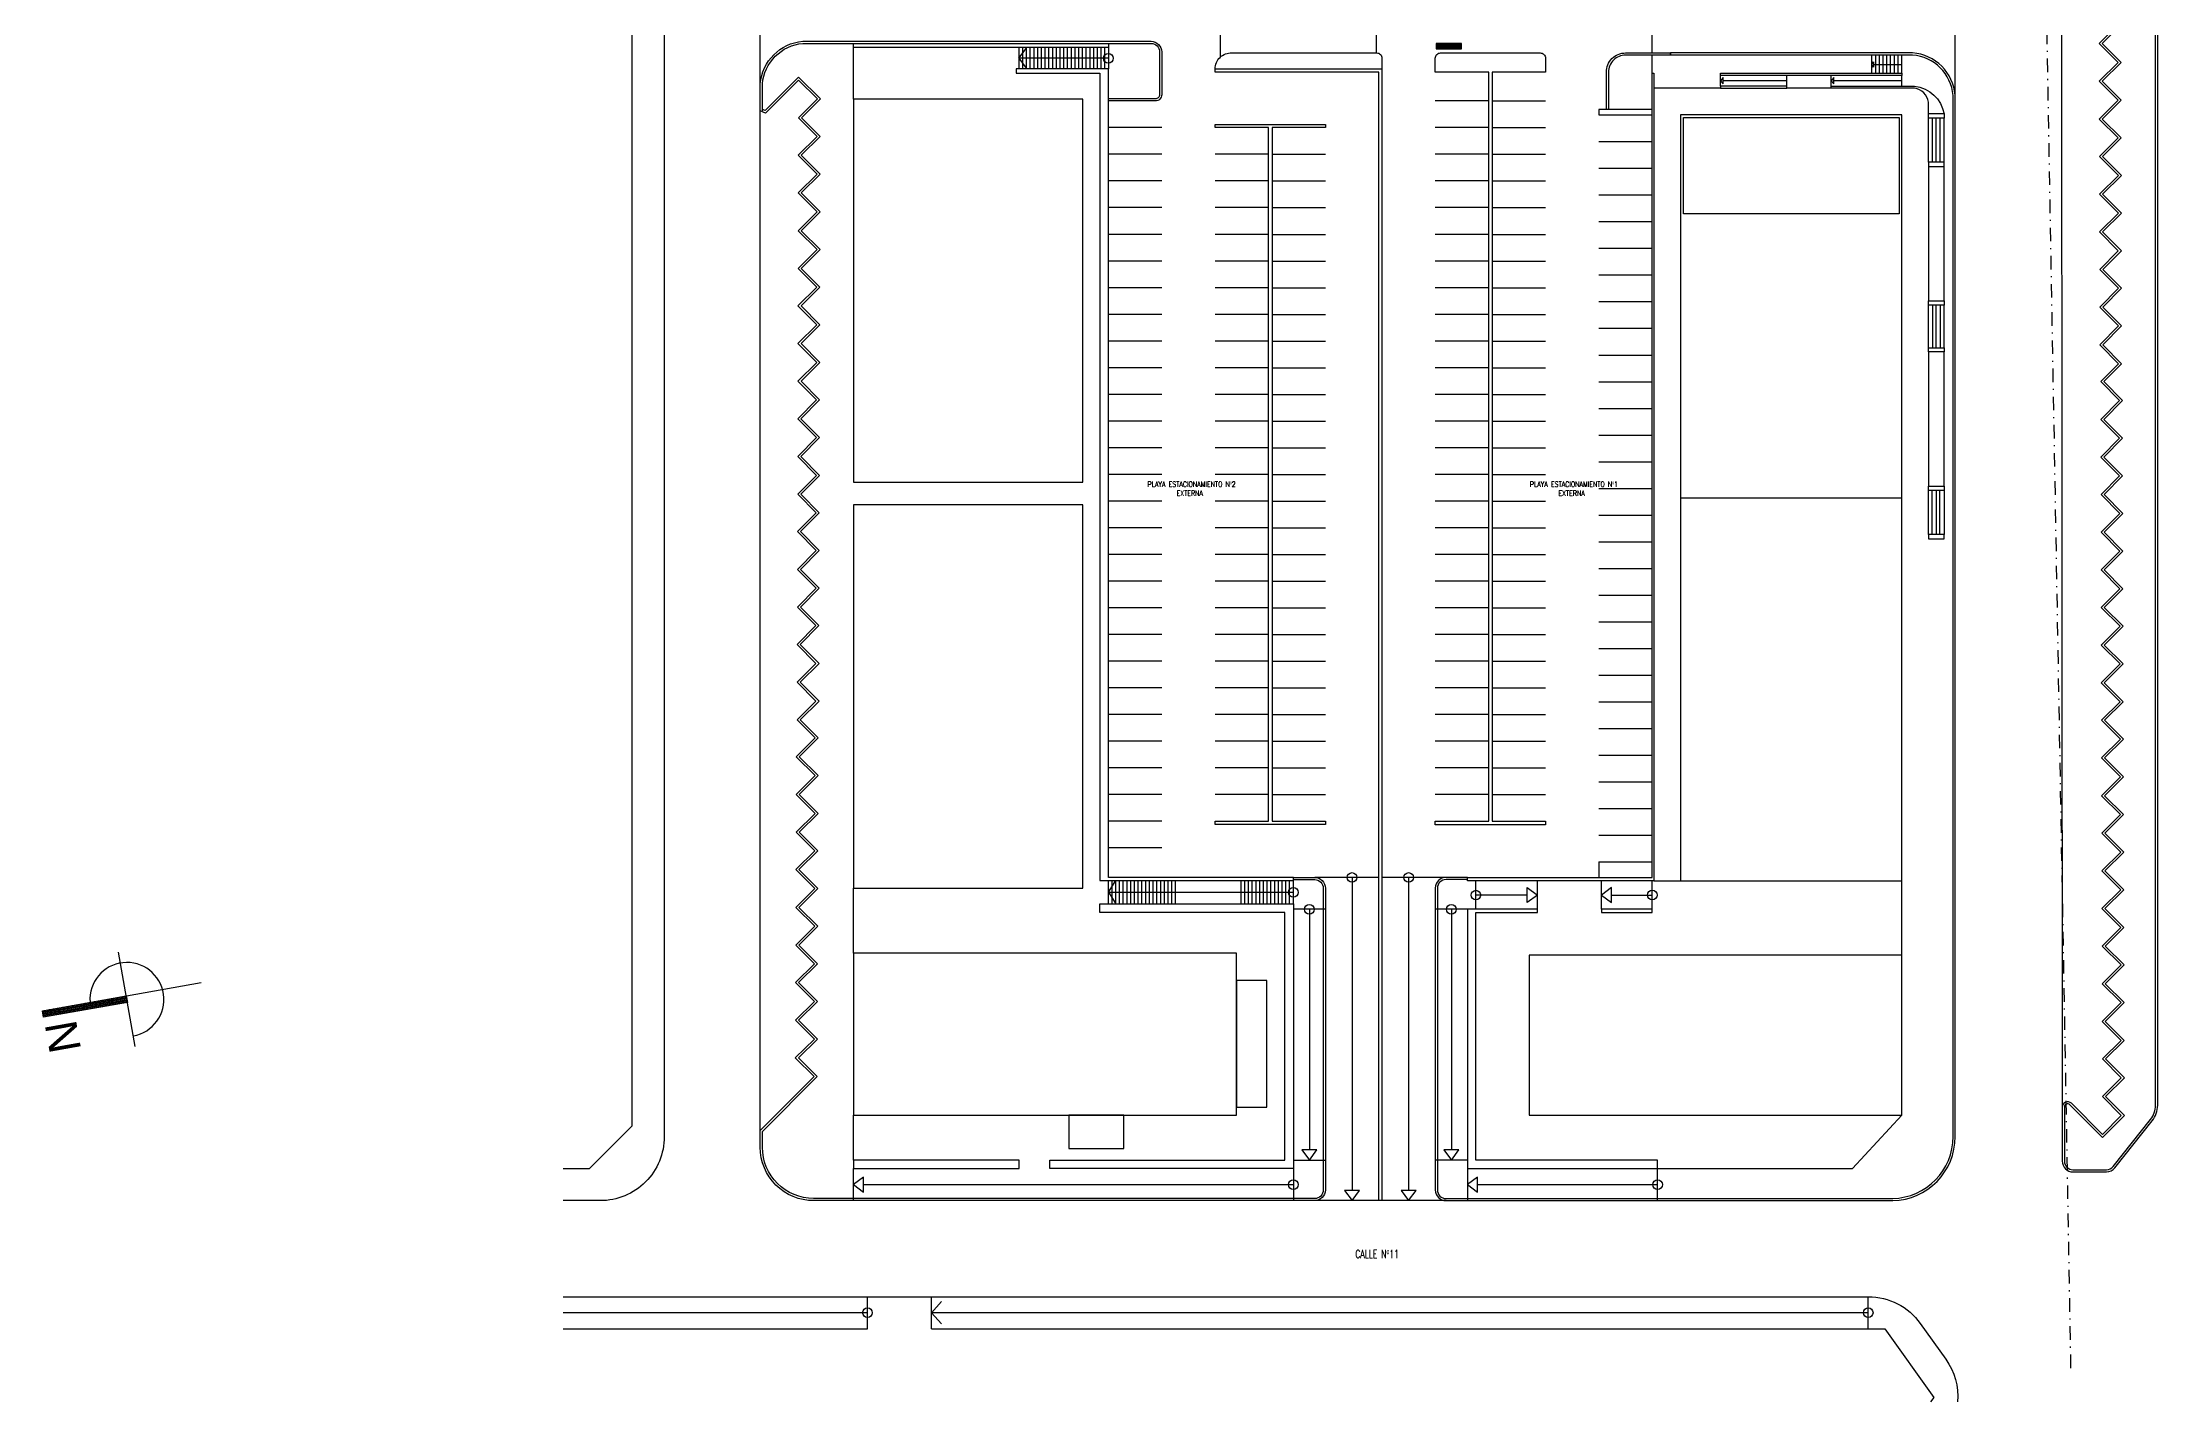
# Model space of a CAD drawing. Header units: millimetres. Extents: x -129 to 3172, y -143 to 919.
# Drawn here: x -128.9 to 69.4, y -142.9 to -15.5 of the extents above; entities that cross this region are included whole.
import ezdxf

# ---------------------------------------------------------------- set-up
doc = ezdxf.new("R2010")
doc.units = ezdxf.units.MM
doc.header["$LTSCALE"] = 0.1
doc.linetypes.add('DASHDOT', pattern=[25.4, 12.7, -6.35, 0, -6.35])
for name, color, linetype in [('A-ROTULO', 251, 'Continuous'), ('A-TXT', 1, 'Continuous'), ('E-TXT CALLES', 7, 'Continuous'), ('P-PINT VIAL BLANCA', 9, 'Continuous'), ('RLV-AUXILIARES', 252, 'Continuous'), ('RLV-CORDONES', 2, 'Continuous'), ('RLV-ESTACIONAMIENTOS', 8, 'Continuous'), ('RLV-LINEA MT', 252, 'DASHDOT'), ('RLV-MUROS DE CONTENCION', 3, 'Continuous'), ('RLV-PARCELAS', 8, 'Continuous'), ('RLV-VEREDAS', 1, 'Continuous')]:
    doc.layers.add(name, color=color, linetype=linetype)
doc.styles.add('ROMAND', font='romand.shx', dxfattribs={"width": 0.8})
doc.styles.get("Standard").update_dxf_attribs({"font": 'arial.ttf'})

# ---------------------------------------------------------------- blocks, each defined once
blk = doc.blocks.new('*X124')
at = {"color": 0}
for p, q in [((26.067, -25.84), (26.167, -25.84)), ((26.067, -25.86), (26.167, -25.86)), ((26.067, -25.88), (26.167, -25.88)), ((26.067, -25.9), (26.167, -25.9)), ((26.067, -25.92), (26.167, -25.92)), ((26.067, -25.94), (26.167, -25.94)), ((26.067, -25.96), (26.167, -25.96)), ((26.067, -25.98), (26.167, -25.98)), ((26.067, -26), (26.167, -26)), ((26.067, -26.02), (26.167, -26.02)), ((26.067, -26.04), (26.167, -26.04)), ((26.067, -26.06), (26.167, -26.06)), ((26.067, -26.08), (26.167, -26.08)), ((26.067, -26.1), (26.167, -26.1)), ((26.067, -26.12), (26.167, -26.12)), ((26.067, -26.14), (26.167, -26.14)), ((26.067, -26.16), (26.167, -26.16)), ((26.067, -26.18), (26.167, -26.18)), ((26.067, -26.2), (26.167, -26.2)), ((26.067, -26.22), (26.167, -26.22)), ((26.067, -26.24), (26.167, -26.24)), ((26.067, -26.26), (26.167, -26.26)), ((26.067, -26.28), (26.167, -26.28)), ((26.067, -26.3), (26.167, -26.3)), ((26.067, -26.32), (26.167, -26.32)), ((26.067, -26.34), (26.167, -26.34)), ((26.067, -26.36), (26.167, -26.36)), ((26.067, -26.38), (26.167, -26.38)), ((26.067, -26.4), (26.167, -26.4)), ((26.067, -26.42), (26.167, -26.42)), ((26.067, -26.44), (26.167, -26.44)), ((26.067, -26.46), (26.167, -26.46)), ((26.067, -26.48), (26.167, -26.48)), ((26.067, -26.5), (26.167, -26.5)), ((26.067, -26.52), (26.167, -26.52)), ((26.067, -26.54), (26.167, -26.54)), ((26.067, -26.56), (26.167, -26.56)), ((26.067, -26.58), (26.167, -26.58)), ((26.067, -26.6), (26.167, -26.6)), ((26.067, -26.62), (26.167, -26.62)), ((26.067, -26.64), (26.167, -26.64)), ((26.067, -26.66), (26.167, -26.66)), ((26.067, -26.68), (26.167, -26.68)), ((26.067, -26.7), (26.167, -26.7)), ((26.067, -26.72), (26.167, -26.72)), ((26.067, -26.74), (26.167, -26.74)), ((26.067, -26.76), (26.167, -26.76)), ((26.067, -26.78), (26.167, -26.78)), ((26.067, -26.8), (26.167, -26.8)), ((26.067, -26.82), (26.167, -26.82)), ((26.067, -26.84), (26.167, -26.84)), ((26.067, -26.86), (26.167, -26.86)), ((26.067, -26.88), (26.167, -26.88)), ((26.067, -26.9), (26.167, -26.9)), ((26.067, -26.92), (26.167, -26.92)), ((26.067, -26.94), (26.167, -26.94)), ((26.067, -26.96), (26.167, -26.96)), ((26.067, -26.98), (26.167, -26.98)), ((26.067, -27), (26.167, -27)), ((26.067, -27.02), (26.167, -27.02)), ((26.067, -27.04), (26.167, -27.04)), ((26.067, -27.06), (26.167, -27.06)), ((26.067, -27.08), (26.167, -27.08))]:
    blk.add_line(p, q, dxfattribs=at)
blk = doc.blocks.new('NORTE')
at = {"layer": 'A-ROTULO', "color": 2, "ltscale": 0.2}
for p, q in [((-10.33, 16.93, 0), (-8.39, 6.01, 0)), ((-12.8, 10.54, 0), (-6.32, 11.69, 0))]:
    blk.add_line(p, q, dxfattribs=at)
at = {"layer": 'A-ROTULO', "ltscale": 0.2, "elevation": 0}
blk.add_lwpolyline([(-9.76, 11.08), (-10.78, 16.85), (-10.33, 16.93), (-9.31, 11.16)], close=True, dxfattribs=at)
at = {"layer": 'A-ROTULO', "color": 2, "ltscale": 0.2, "elevation": 0}
blk.add_lwpolyline([(-9.76, 11.08), (-10.78, 16.85), (-10.33, 16.93), (-9.31, 11.16)], close=True, dxfattribs=at)
at = {"layer": 'A-ROTULO', "color": 2, "ltscale": 0.2}
blk.add_arc((-9.56, 11.12, 0), 2.54, 190.0461, 94.1718, dxfattribs=at)
blk.add_arc((-9.56, 11.12, 0), 2.54, 190.0461, 94.1718, dxfattribs=at)
at = {"layer": 'A-ROTULO', "xscale": 4.624305356139935, "yscale": 4.624305356139935, "zscale": 4.624305356139935, "rotation": 10.04609493127384}
blk.add_blockref('*X124', (-150.31, 113.42, 0), dxfattribs=at)
at = {"layer": 'A-ROTULO', "insert": (-10.86, 14.64, 0), "char_height": 2.1704, "width": 2.9786, "attachment_point": 1, "rotation": 190.1287}
blk.add_mtext('{\\fArial|b0|i0|c0|p34;N}', dxfattribs=at)

msp = doc.modelspace()

# ---------------------------------------------------------------- hatches: boundary and pattern name
at = {"layer": 'P-PINT VIAL BLANCA'}
msp.add_hatch(color=256, dxfattribs=at).paths.add_polyline_path([(1.727, -15.6), (1.727, -16.1), (4.089, -16.1), (4.089, -15.6)])

# ---------------------------------------------------------------- linework, layer by layer
at = {"layer": 'P-PINT VIAL BLANCA', "elevation": 0.003}
msp.add_lwpolyline([(1.727, -15.6), (1.727, -16.1), (4.089, -16.1), (4.089, -15.6)], close=True, dxfattribs=at)
at = {"layer": 'RLV-AUXILIARES'}
for p, q in [((-61.625, -19.396, 0), (-61.625, -4.265, 0)), ((50.374, -20.464, 0), (50.375, -4.247, 0)), ((-18.497, -16.877, 0), (-18.497, -8.247, 0)), ((-3.853, -16.493, 0), (-3.853, -8.247, 0)), ((21.978, -16.493, 0), (21.978, -8.247, 0)), ((-52.896, -20.822, 0), (-52.896, -15.6, 0)), ((-37.397, -17, 0), (-36.697, -16.078, 0)), ((-28.997, -17, 0), (-37.397, -17, 0)), ((-37.397, -17, 0), (-36.697, -17.922, 0)), ((21.978, -18.4, 0), (21.978, -16.693, 0)), ((42.726, -17.565, 0), (45.375, -17.565, 0)), ((34.582, -19.1, 0), (28.617, -19.1, 0)), ((45.375, -19.1, 0), (38.993, -19.1, 0)), ((-52.896, -100.841, 0), (-52.896, -94.746, 0)), ((-28.997, -95.146, 0), (-28.297, -94.053, 0)), ((-28.997, -95.146, 0), (-11.661, -95.146, 0)), ((-28.997, -95.146, 0), (-28.297, -96.239, 0)), ((-3.661, -93.753, 0), (-9.661, -93.753, 0)), ((-6.161, -93.753, 0), (-6.161, -123.087, 0)), ((2.647, -93.753, 0), (-3.353, -93.753, 0)), ((-0.853, -93.753, 0), (-0.853, -123.087, 0)), ((5.449, -96.741, 0), (5.449, -94.064, 0)), ((11.209, -96.741, 0), (11.209, -94.064, 0)), ((-8.661, -96.741, 0), (-11.661, -96.741, 0)), ((-10.161, -96.741, 0), (-10.161, -119.287, 0)), ((4.647, -96.741, 0), (1.647, -96.741, 0)), ((3.147, -96.741, 0), (3.147, -119.287, 0)), ((10.255, -95.402, 0), (5.449, -95.402, 0)), ((18.172, -95.402, 0), (21.978, -95.402, 0)), ((-52.896, -120.241, 0), (-52.896, -116.041, 0)), ((-11.661, -120.241, 0), (-8.661, -120.241, 0)), ((4.647, -120.241, 0), (1.647, -120.241, 0)), ((-52.896, -124.041, 0), (-52.896, -121.041, 0)), ((-51.942, -122.541, 0), (-11.661, -122.541, 0)), ((-11.661, -121.041, 0), (-11.661, -124.041, 0)), ((4.647, -121.041, 0), (4.647, -124.041, 0)), ((5.601, -122.541, 0), (22.478, -122.541, 0)), ((22.478, -124.041, 0), (22.478, -121.041, 0)), ((2.647, -124.041, 0), (-9.661, -124.041, 0)), ((-51.579, -134.541, 0), (-80.115, -134.541, 0)), ((-51.579, -136.041, 0), (-51.579, -133.041, 0)), ((-45.579, -136.041, 0), (-45.579, -133.041, 0)), ((-45.579, -134.541, 0), (-44.625, -133.492, 0)), ((42.222, -134.541, 0), (-45.579, -134.541, 0)), ((-45.579, -134.541, 0), (-44.625, -135.59, 0)), ((42.222, -136.041, 0), (42.222, -133.041, 0))]:
    msp.add_line(p, q, dxfattribs=at)
at = {"layer": 'RLV-AUXILIARES', "elevation": 0}
for points in [[(42.726, -17.82), (42.575, -17.565), (42.726, -17.314), (42.726, -17.82)], [(28.617, -19.404), (28.617, -18.796), (28.375, -19.1), (28.617, -19.404)], [(38.993, -19.404), (38.993, -18.796), (38.751, -19.1), (38.993, -19.404)], [(10.255, -96.116), (10.255, -94.688), (11.209, -95.402), (10.255, -96.116)], [(18.172, -96.116), (18.172, -94.688), (17.218, -95.402), (18.172, -96.116)], [(-9.447, -119.287), (-10.874, -119.287), (-10.161, -120.241), (-9.447, -119.287)], [(3.861, -119.287), (2.433, -119.287), (3.147, -120.241), (3.861, -119.287)], [(-51.942, -123.254), (-51.942, -121.827), (-52.896, -122.541), (-51.942, -123.254)], [(5.601, -123.254), (5.601, -121.827), (4.647, -122.541), (5.601, -123.254)], [(-5.447, -123.087), (-6.874, -123.087), (-6.161, -124.041), (-5.447, -123.087)], [(-0.139, -123.087), (-1.567, -123.087), (-0.853, -124.041), (-0.139, -123.087)]]:
    msp.add_lwpolyline(points, dxfattribs=at)
at = {"layer": 'RLV-AUXILIARES'}
for centre, radius in [((-28.997, -17, 0), 0.45), ((-11.661, -95.151, 0), 0.45), ((-6.161, -93.753, 0), 0.45), ((-0.853, -93.753, 0), 0.45), ((5.449, -95.408, 0), 0.45), ((21.978, -95.402, 0), 0.45), ((-10.161, -96.741, 0), 0.45), ((3.147, -96.741, 0), 0.45), ((-11.661, -122.541, 0), 0.45), ((22.478, -122.541, 0), 0.45), ((-51.579, -134.541, 0), 0.451), ((42.222, -134.541, 0), 0.451)]:
    msp.add_circle(centre, radius, dxfattribs=at)
at = {"layer": 'RLV-CORDONES'}
for p, q in [((23.675, -16.693, 0), (23.675, -16.493, 0)), ((16.978, -92.3, 0), (21.978, -92.3, 0)), ((16.978, -92.3, 0), (16.978, -93.753, 0))]:
    msp.add_line(p, q, dxfattribs=at)
at = {"layer": 'RLV-CORDONES', "elevation": 0}
for points in [[(-70.625, 77.495), (-70.625, -118.041, -0.4142136), (-76.625, -124.041), (-80.115, -124.041)], [(65.637, -13.851), (63.87, -15.619), (65.637, -17.387), (63.87, -19.154), (65.637, -20.922), (63.87, -22.69), (65.637, -24.457), (63.897, -26.197), (65.665, -27.965), (63.897, -29.732), (65.665, -31.5), (63.897, -33.268), (65.664, -35.035), (63.924, -36.775), (65.692, -38.543), (63.924, -40.31), (65.692, -42.078), (63.924, -43.846), (65.691, -45.613), (64.012, -47.292), (65.78, -49.06), (64.012, -50.828), (65.78, -52.595), (64.012, -54.363), (65.779, -56.13), (64.04, -57.87), (65.807, -59.638), (64.04, -61.406), (65.807, -63.173), (64.04, -64.941), (65.807, -66.708), (64.067, -68.448), (65.835, -70.216), (64.067, -71.984), (65.835, -73.751), (64.067, -75.519), (65.834, -77.286), (64.094, -79.026), (65.862, -80.794), (64.094, -82.561), (65.862, -84.329), (64.094, -86.097), (65.861, -87.864), (64.122, -89.604), (65.889, -91.372), (64.122, -93.139), (65.889, -94.907), (64.122, -96.675), (65.889, -98.442), (64.149, -100.182), (65.917, -101.95), (64.149, -103.717), (65.917, -105.485), (64.149, -107.253), (65.916, -109.02), (64.176, -110.76), (65.944, -112.528), (64.176, -114.295), (65.944, -116.063), (64.176, -117.831), (61.264, -114.918, 0.6681786), (60.41, -115.272), (60.41, -120.344, 0.4142136), (61.41, -121.344), (64.558, -121.344, 0.229577), (65.343, -120.963), (68.845, -116.555, 0.169453), (69.353, -115.101), (69.353, 77.495)], [(-61.625, -21.926), (-61.625, -19.396, -0.3669463), (-57.635, -15.4), (-24.997, -15.4, -0.4142136), (-23.997, -16.4), (-23.997, -20.409, -0.4284625), (-24.61, -20.993), (-28.997, -20.993)], [(-18.997, -17.993), (-18.997, -17.993, -0.4253513), (-17.429, -16.493), (-3.853, -16.493, -0.4142136), (-3.353, -16.993), (-3.353, -17.993)], [(4.647, -93.753), (2.647, -93.753, 0.4142135), (1.647, -94.753), (1.647, -123.041, 0.4142136), (2.647, -124.041), (44.525, -124.041, 0.4068182), (50.375, -118.041), (50.374, -20.464, 0.3681378), (46.384, -16.493), (23.675, -16.493)], [(11.978, -88.824), (1.647, -88.824), (1.647, -88.493), (6.647, -88.493), (6.647, -18.293), (1.647, -18.293), (1.647, -16.993, -0.4142136), (2.147, -16.493), (11.478, -16.493, -0.4142136), (11.978, -16.993), (11.978, -18.293), (6.978, -18.293), (6.978, -88.493), (11.978, -88.493), (11.978, -88.824)], [(17.678, -21.8), (17.678, -18.293, -0.4142136), (19.478, -16.493), (23.675, -16.493), (23.675, -16.693), (19.478, -16.693, 0.4142136), (17.878, -18.293), (17.878, -21.8), (17.678, -21.8)], [(-11.661, -93.753), (-9.661, -93.753, -0.4142136), (-8.661, -94.753), (-8.661, -123.041, -0.4142136), (-9.661, -124.041), (-56.625, -124.041, -0.4142136), (-61.625, -119.041), (-61.625, -117.463), (-56.574, -112.413), (-58.342, -110.645), (-56.546, -108.905), (-58.314, -107.137), (-56.546, -105.37), (-58.314, -103.602), (-56.547, -101.835), (-58.287, -100.095), (-56.519, -98.327), (-58.287, -96.559), (-56.519, -94.792), (-58.287, -93.024), (-56.52, -91.257), (-58.26, -89.517), (-56.492, -87.749), (-58.26, -85.981), (-56.492, -84.214), (-58.26, -82.446), (-56.492, -80.679), (-58.172, -79), (-56.404, -77.232), (-58.172, -75.464), (-56.404, -73.696), (-58.172, -71.929), (-56.404, -70.161), (-58.144, -68.422), (-56.376, -66.654), (-58.144, -64.886), (-56.376, -63.118), (-58.144, -61.351), (-56.377, -59.584), (-58.117, -57.844), (-56.349, -56.076), (-58.117, -54.308), (-56.349, -52.54), (-58.117, -50.773), (-56.35, -49.006), (-58.09, -47.266), (-56.322, -45.498), (-58.09, -43.73), (-56.322, -41.962), (-58.09, -40.195), (-56.322, -38.428), (-58.062, -36.688), (-56.294, -34.92), (-58.062, -33.152), (-56.294, -31.385), (-58.062, -29.617), (-56.294, -27.849), (-58.062, -26.081), (-56.295, -24.314), (-58.035, -22.574), (-56.267, -20.807), (-58.035, -19.039), (-58.035, -19.039), (-61.13, -22.131), (-61.625, -21.926)], [(-80.115, -133.041), (42.222, -133.041, -0.2422073), (47.104, -135.553), (49.497, -138.903, -0.1771946), (50.595, -142.877, -15.0389669)]]:
    msp.add_lwpolyline(points, format="xyb", dxfattribs=at)
at = {"layer": 'RLV-CORDONES', "color": 253, "elevation": 0}
for points in [[(65.92, -13.851), (64.152, -15.619), (65.92, -17.387), (64.152, -19.154), (65.92, -20.922), (64.152, -22.69), (65.919, -24.457), (64.18, -26.197), (65.947, -27.965), (64.18, -29.732), (65.947, -31.5), (64.18, -33.268), (65.947, -35.035), (64.207, -36.775), (65.975, -38.543), (64.207, -40.31), (65.975, -42.078), (64.207, -43.846), (65.974, -45.613), (64.295, -47.292), (66.063, -49.06), (64.295, -50.828), (66.063, -52.595), (64.295, -54.363), (66.062, -56.13), (64.322, -57.87), (66.09, -59.638), (64.322, -61.406), (66.09, -63.173), (64.322, -64.941), (66.09, -66.708), (64.35, -68.448), (66.118, -70.216), (64.35, -71.984), (66.118, -73.751), (64.35, -75.519), (66.117, -77.286), (64.377, -79.026), (66.145, -80.794), (64.377, -82.561), (66.145, -84.329), (64.377, -86.097), (66.144, -87.864), (64.404, -89.604), (66.172, -91.372), (64.404, -93.139), (66.172, -94.907), (64.404, -96.675), (66.172, -98.442), (64.432, -100.182), (66.2, -101.95), (64.432, -103.717), (66.2, -105.485), (64.432, -107.253), (66.199, -109.02), (64.459, -110.76), (66.227, -112.528), (64.459, -114.295), (66.227, -116.063), (64.176, -118.114), (61.122, -115.06, 0.6681786), (60.61, -115.272), (60.61, -120.344, 0.4142136), (61.41, -121.144), (64.558, -121.144, 0.2296797), (65.186, -120.839), (68.689, -116.431, 0.169453), (69.153, -115.101), (69.153, 77.495)], [(-61.425, -21.926), (-61.425, -19.404, -0.3658423), (-57.627, -15.6), (-24.997, -15.6, -0.4142136), (-24.197, -16.4), (-24.197, -20.409, -0.4318007), (-24.605, -20.793), (-28.997, -20.793)], [(-61.425, -21.602), (-61.425, -19.404, -0.3658422), (-57.627, -15.6), (-52.896, -15.6)], [(4.647, -93.953), (2.647, -93.953, 0.4142135), (1.847, -94.753), (1.847, -123.041, 0.4142136), (2.647, -123.841), (44.522, -123.841, 0.4066922), (50.175, -118.041), (50.174, -20.472, 0.36709), (46.376, -16.693), (23.675, -16.693)], [(-11.661, -93.953), (-9.661, -93.953, -0.4142136), (-8.861, -94.753), (-8.861, -123.041, -0.4142136), (-9.661, -123.841), (-56.625, -123.841, -0.4142136), (-61.425, -119.041), (-61.425, -117.546), (-56.292, -112.413), (-58.057, -110.647), (-56.261, -108.907), (-58.031, -107.137), (-56.264, -105.37), (-58.031, -103.602), (-56.264, -101.835), (-58.004, -100.095), (-56.236, -98.327), (-58.004, -96.559), (-56.236, -94.792), (-58.004, -93.024), (-56.237, -91.257), (-57.977, -89.517), (-56.209, -87.749), (-57.977, -85.981), (-56.209, -84.214), (-57.977, -82.446), (-56.21, -80.679), (-57.889, -79), (-56.121, -77.232), (-57.889, -75.464), (-56.121, -73.696), (-57.889, -71.929), (-56.122, -70.161), (-57.861, -68.422), (-56.094, -66.654), (-57.861, -64.886), (-56.094, -63.118), (-57.861, -61.351), (-56.094, -59.584), (-57.834, -57.844), (-56.066, -56.076), (-57.834, -54.308), (-56.066, -52.54), (-57.834, -50.773), (-56.067, -49.006), (-57.807, -47.266), (-56.039, -45.498), (-57.807, -43.73), (-56.039, -41.962), (-57.807, -40.195), (-56.04, -38.428), (-57.779, -36.688), (-56.012, -34.92), (-57.779, -33.152), (-56.012, -31.385), (-57.779, -29.617), (-56.012, -27.849), (-57.779, -26.081), (-56.012, -24.314), (-57.752, -22.574), (-55.984, -20.807), (-58.035, -18.756), (-61.177, -21.895), (-61.425, -21.792), (-61.425, -19.575)]]:
    msp.add_lwpolyline(points, format="xyb", dxfattribs=at)
at = {"layer": 'RLV-CORDONES', "elevation": 0}
msp.add_lwpolyline([(21.978, -22.3), (21.978, -21.8), (16.978, -21.8), (16.978, -22.3)], close=True, dxfattribs=at)
msp.add_lwpolyline([(-8.661, -88.793), (-18.997, -88.793), (-18.997, -88.493), (-13.997, -88.493), (-13.997, -23.493), (-18.997, -23.493), (-18.997, -23.193), (-8.661, -23.193), (-8.661, -23.493), (-13.661, -23.493), (-13.661, -88.493), (-8.661, -88.493), (-8.661, -88.793)], dxfattribs=at)
at = {"layer": 'RLV-ESTACIONAMIENTOS'}
for p, q in [((6.647, -20.993, 0), (1.647, -20.993, 0)), ((6.978, -20.993, 0), (11.978, -20.993, 0)), ((-23.997, -23.493, 0), (-28.997, -23.493, 0)), ((6.647, -23.493, 0), (1.647, -23.493, 0)), ((6.978, -23.493, 0), (11.978, -23.493, 0)), ((16.978, -24.8, 0), (21.978, -24.8, 0)), ((-23.997, -25.993, 0), (-28.997, -25.993, 0)), ((-13.997, -25.993, 0), (-18.997, -25.993, 0)), ((-13.661, -25.993, 0), (-8.661, -25.993, 0)), ((6.647, -25.993, 0), (1.647, -25.993, 0)), ((6.978, -25.993, 0), (11.978, -25.993, 0)), ((16.978, -27.3, 0), (21.978, -27.3, 0)), ((-23.997, -28.493, 0), (-28.997, -28.493, 0)), ((-13.997, -28.493, 0), (-18.997, -28.493, 0)), ((-13.661, -28.493, 0), (-8.661, -28.493, 0)), ((6.647, -28.493, 0), (1.647, -28.493, 0)), ((6.978, -28.493, 0), (11.978, -28.493, 0)), ((-23.997, -30.993, 0), (-28.997, -30.993, 0)), ((-13.997, -30.993, 0), (-18.997, -30.993, 0)), ((-13.661, -30.993, 0), (-8.661, -30.993, 0)), ((6.647, -30.993, 0), (1.647, -30.993, 0)), ((6.978, -30.993, 0), (11.978, -30.993, 0)), ((16.978, -29.8, 0), (21.978, -29.8, 0)), ((-23.997, -33.493, 0), (-28.997, -33.493, 0)), ((-13.997, -33.493, 0), (-18.997, -33.493, 0)), ((-13.661, -33.493, 0), (-8.661, -33.493, 0)), ((6.647, -33.493, 0), (1.647, -33.493, 0)), ((6.978, -33.493, 0), (11.978, -33.493, 0)), ((16.978, -32.3, 0), (21.978, -32.3, 0)), ((16.978, -34.8, 0), (21.978, -34.8, 0)), ((-23.997, -35.993, 0), (-28.997, -35.993, 0)), ((-13.997, -35.993, 0), (-18.997, -35.993, 0)), ((-13.661, -35.993, 0), (-8.661, -35.993, 0)), ((6.647, -35.993, 0), (1.647, -35.993, 0)), ((6.978, -35.993, 0), (11.978, -35.993, 0)), ((16.978, -37.3, 0), (21.978, -37.3, 0)), ((-23.997, -38.493, 0), (-28.997, -38.493, 0)), ((-13.997, -38.493, 0), (-18.997, -38.493, 0)), ((-13.661, -38.493, 0), (-8.661, -38.493, 0)), ((6.647, -38.493, 0), (1.647, -38.493, 0)), ((6.978, -38.493, 0), (11.978, -38.493, 0)), ((-23.997, -40.993, 0), (-28.997, -40.993, 0)), ((-13.997, -40.993, 0), (-18.997, -40.993, 0)), ((-13.661, -40.993, 0), (-8.661, -40.993, 0)), ((6.647, -40.993, 0), (1.647, -40.993, 0)), ((6.978, -40.993, 0), (11.978, -40.993, 0)), ((16.978, -39.8, 0), (21.978, -39.8, 0)), ((-23.997, -43.493, 0), (-28.997, -43.493, 0)), ((-13.997, -43.493, 0), (-18.997, -43.493, 0)), ((-13.661, -43.493, 0), (-8.661, -43.493, 0)), ((6.647, -43.493, 0), (1.647, -43.493, 0)), ((6.978, -43.493, 0), (11.978, -43.493, 0)), ((16.978, -42.3, 0), (21.978, -42.3, 0)), ((16.978, -44.8, 0), (21.978, -44.8, 0)), ((-23.997, -45.993, 0), (-28.997, -45.993, 0)), ((-13.997, -45.993, 0), (-18.997, -45.993, 0)), ((-13.661, -45.993, 0), (-8.661, -45.993, 0)), ((6.647, -45.993, 0), (1.647, -45.993, 0)), ((6.978, -45.993, 0), (11.978, -45.993, 0)), ((16.978, -47.3, 0), (21.978, -47.3, 0)), ((-23.997, -48.493, 0), (-28.997, -48.493, 0)), ((-13.997, -48.493, 0), (-18.997, -48.493, 0)), ((-13.661, -48.493, 0), (-8.661, -48.493, 0)), ((6.647, -48.493, 0), (1.647, -48.493, 0)), ((6.978, -48.493, 0), (11.978, -48.493, 0)), ((-23.997, -50.993, 0), (-28.997, -50.993, 0)), ((-13.997, -50.993, 0), (-18.997, -50.993, 0)), ((-13.661, -50.993, 0), (-8.661, -50.993, 0)), ((6.647, -50.993, 0), (1.647, -50.993, 0)), ((6.978, -50.993, 0), (11.978, -50.993, 0)), ((16.978, -49.8, 0), (21.978, -49.8, 0)), ((-23.997, -53.493, 0), (-28.997, -53.493, 0)), ((-13.997, -53.493, 0), (-18.997, -53.493, 0)), ((-13.661, -53.493, 0), (-8.661, -53.493, 0)), ((6.647, -53.493, 0), (1.647, -53.493, 0)), ((6.978, -53.493, 0), (11.978, -53.493, 0)), ((16.978, -52.3, 0), (21.978, -52.3, 0)), ((16.978, -54.8, 0), (21.978, -54.8, 0)), ((-23.997, -55.993, 0), (-28.997, -55.993, 0)), ((-13.997, -55.993, 0), (-18.997, -55.993, 0)), ((-13.661, -55.993, 0), (-8.661, -55.993, 0)), ((6.647, -55.993, 0), (1.647, -55.993, 0)), ((6.978, -55.993, 0), (11.978, -55.993, 0)), ((16.978, -57.3, 0), (21.978, -57.3, 0)), ((-23.997, -58.493, 0), (-28.997, -58.493, 0)), ((-13.997, -58.493, 0), (-18.997, -58.493, 0)), ((-13.661, -58.493, 0), (-8.661, -58.493, 0)), ((6.647, -58.493, 0), (1.647, -58.493, 0)), ((6.978, -58.493, 0), (11.978, -58.493, 0)), ((-23.997, -60.993, 0), (-28.997, -60.993, 0)), ((-13.997, -60.993, 0), (-18.997, -60.993, 0)), ((-13.661, -60.993, 0), (-8.661, -60.993, 0)), ((6.647, -60.993, 0), (1.647, -60.993, 0)), ((6.978, -60.993, 0), (11.978, -60.993, 0)), ((16.978, -59.8, 0), (21.978, -59.8, 0)), ((16.978, -62.3, 0), (21.978, -62.3, 0)), ((-23.997, -63.493, 0), (-28.997, -63.493, 0)), ((-13.997, -63.493, 0), (-18.997, -63.493, 0)), ((-13.661, -63.493, 0), (-8.661, -63.493, 0)), ((6.647, -63.493, 0), (1.647, -63.493, 0)), ((6.978, -63.493, 0), (11.978, -63.493, 0)), ((16.978, -64.8, 0), (21.978, -64.8, 0)), ((-23.997, -65.993, 0), (-28.997, -65.993, 0)), ((-13.997, -65.993, 0), (-18.997, -65.993, 0)), ((-13.661, -65.993, 0), (-8.661, -65.993, 0)), ((6.647, -65.993, 0), (1.647, -65.993, 0)), ((6.978, -65.993, 0), (11.978, -65.993, 0)), ((16.978, -67.3, 0), (21.978, -67.3, 0)), ((-23.997, -68.493, 0), (-28.997, -68.493, 0)), ((-13.997, -68.493, 0), (-18.997, -68.493, 0)), ((-13.661, -68.493, 0), (-8.661, -68.493, 0)), ((6.647, -68.493, 0), (1.647, -68.493, 0)), ((6.978, -68.493, 0), (11.978, -68.493, 0)), ((-23.997, -70.993, 0), (-28.997, -70.993, 0)), ((-13.997, -70.993, 0), (-18.997, -70.993, 0)), ((-13.661, -70.993, 0), (-8.661, -70.993, 0)), ((6.647, -70.993, 0), (1.647, -70.993, 0)), ((6.978, -70.993, 0), (11.978, -70.993, 0)), ((16.978, -69.8, 0), (21.978, -69.8, 0)), ((16.978, -72.3, 0), (21.978, -72.3, 0)), ((-23.997, -73.493, 0), (-28.997, -73.493, 0)), ((-13.997, -73.493, 0), (-18.997, -73.493, 0)), ((-13.661, -73.493, 0), (-8.661, -73.493, 0)), ((6.647, -73.493, 0), (1.647, -73.493, 0)), ((6.978, -73.493, 0), (11.978, -73.493, 0)), ((16.978, -74.8, 0), (21.978, -74.8, 0)), ((-23.997, -75.993, 0), (-28.997, -75.993, 0)), ((-13.997, -75.993, 0), (-18.997, -75.993, 0)), ((-13.661, -75.993, 0), (-8.661, -75.993, 0)), ((6.647, -75.993, 0), (1.647, -75.993, 0)), ((6.978, -75.993, 0), (11.978, -75.993, 0)), ((16.978, -77.3, 0), (21.978, -77.3, 0)), ((-23.997, -78.493, 0), (-28.997, -78.493, 0)), ((-13.997, -78.493, 0), (-18.997, -78.493, 0)), ((-13.661, -78.493, 0), (-8.661, -78.493, 0)), ((6.647, -78.493, 0), (1.647, -78.493, 0)), ((6.978, -78.493, 0), (11.978, -78.493, 0)), ((-23.997, -80.993, 0), (-28.997, -80.993, 0)), ((-13.997, -80.993, 0), (-18.997, -80.993, 0)), ((-13.661, -80.993, 0), (-8.661, -80.993, 0)), ((6.647, -80.993, 0), (1.647, -80.993, 0)), ((6.978, -80.993, 0), (11.978, -80.993, 0)), ((16.978, -79.8, 0), (21.978, -79.8, 0)), ((16.978, -82.3, 0), (21.978, -82.3, 0)), ((-23.997, -83.493, 0), (-28.997, -83.493, 0)), ((-13.997, -83.493, 0), (-18.997, -83.493, 0)), ((-13.661, -83.493, 0), (-8.661, -83.493, 0)), ((6.647, -83.493, 0), (1.647, -83.493, 0)), ((6.978, -83.493, 0), (11.978, -83.493, 0)), ((16.978, -84.8, 0), (21.978, -84.8, 0)), ((-23.997, -85.993, 0), (-28.997, -85.993, 0)), ((-13.997, -85.993, 0), (-18.997, -85.993, 0)), ((-13.661, -85.993, 0), (-8.661, -85.993, 0)), ((6.647, -85.993, 0), (1.647, -85.993, 0)), ((6.978, -85.993, 0), (11.978, -85.993, 0)), ((-23.997, -88.493, 0), (-28.997, -88.493, 0)), ((16.978, -87.3, 0), (21.978, -87.3, 0)), ((-23.997, -90.993, 0), (-28.997, -90.993, 0)), ((16.978, -89.8, 0), (21.978, -89.8, 0))]:
    msp.add_line(p, q, dxfattribs=at)
at = {"layer": 'RLV-LINEA MT'}
msp.add_line((61.226, -139.722, 0), (57.461, 70.528, 0), dxfattribs=at)
at = {"layer": 'RLV-MUROS DE CONTENCION'}
msp.add_line((49.326, -22.207, 0), (47.875, -22.207, 0), dxfattribs=at)
at = {"layer": 'RLV-MUROS DE CONTENCION', "elevation": 0}
for points in [[(-28.997, -16.001), (-52.896, -16), (-52.896, -15.6), (-28.997, -15.6)], [(28.375, -18.6), (28.375, -18.4), (45.375, -18.4), (45.375, -18.6)], [(34.582, -19.8), (34.582, -19.6), (28.375, -19.6), (28.375, -19.8)], [(49.326, -27.131), (49.326, -26.731), (47.875, -26.731), (47.875, -27.131)], [(47.875, -40.117), (47.875, -39.717), (49.326, -39.717), (49.326, -40.117)], [(49.326, -44.117), (49.326, -44.517), (47.875, -44.517), (47.875, -44.117)], [(47.875, -57.503), (47.875, -57.103), (49.325, -57.103), (49.325, -57.503)], [(49.326, -62.026), (49.326, -61.626), (47.875, -61.626), (47.875, -62.026)], [(21.978, -97.041), (21.978, -96.741), (17.218, -96.741), (17.218, -97.041)], [(-37.358, -121.041), (-37.358, -120.241), (-52.896, -120.241), (-52.896, -121.041)]]:
    msp.add_lwpolyline(points, close=True, dxfattribs=at)
for points in [[(-11.661, -94.053), (-11.661, -93.753), (-28.997, -93.753), (-28.997, -20.993), (-28.997, -18), (-37.63, -18), (-37.63, -18.4), (-37.63, -18.4), (-29.799, -18.4), (-29.799, -94.053), (-11.661, -94.053)], [(-3.353, -124.041), (-3.661, -124.041), (-3.661, -18.293), (-18.997, -18.293), (-18.997, -17.993), (-3.353, -17.993), (-3.353, -124.041)], [(4.647, -94.064), (4.647, -93.753), (21.978, -93.753), (21.978, -18.4), (22.128, -18.4), (22.128, -94.064), (4.647, -94.064)], [(-34.483, -121.041), (-34.483, -120.241), (-12.462, -120.241), (-12.462, -97.041), (-29.799, -97.041), (-29.799, -96.239), (-11.661, -96.239), (-11.661, -121.041), (-34.483, -121.041)], [(22.478, -121.041), (22.478, -120.241), (5.449, -120.241), (5.449, -97.041), (11.209, -97.041), (11.209, -96.741), (4.647, -96.741), (4.647, -121.041), (22.478, -121.041)]]:
    msp.add_lwpolyline(points, dxfattribs=at)
msp.add_lwpolyline([(38.751, -19.8), (38.751, -19.6), (46.555, -19.6, -0.3353651), (49.326, -22.207), (49.326, -22.607), (47.875, -22.607), (47.875, -21.119, 0.3457204), (46.555, -19.8), (38.751, -19.8)], format="xyb", dxfattribs=at)
at = {"layer": 'RLV-PARCELAS'}
for p, q in [((60.334, -8.134, 0), (60.41, -115.272, 0)), ((-61.625, -117.463, 0), (-61.625, -21.926, 0))]:
    msp.add_line(p, q, dxfattribs=at)
at = {"layer": 'RLV-PARCELAS', "elevation": 0}
for points in [[(-80.115, -121.041), (-77.625, -121.041), (-73.625, -117.041), (-73.625, 77.495)], [(-80.115, -136.041), (-51.579, -136.041)], [(-45.579, -136.041), (43.766, -136.041), (48.367, -142.483), (48.055, -142.877)]]:
    msp.add_lwpolyline(points, dxfattribs=at)
for points in [[(-31.396, -56.722), (-31.396, -20.822), (-52.896, -20.822), (-52.896, -56.722)], [(45.131, -22.544), (45.131, -31.565), (24.901, -31.565), (24.901, -22.544)], [(-31.396, -94.746), (-31.396, -58.846), (-52.896, -58.846), (-52.896, -94.746)], [(-16.996, -116.041), (-16.996, -100.841), (-52.896, -100.841), (-52.896, -116.041)], [(45.375, -116.041), (45.375, -101.041), (10.455, -101.041), (10.455, -116.041)], [(-14.136, -115.291), (-14.136, -103.409), (-16.996, -103.409), (-16.996, -115.291)], [(-27.551, -119.141), (-27.551, -116.041), (-32.699, -116.041), (-32.699, -119.141)]]:
    msp.add_lwpolyline(points, close=True, dxfattribs=at)
at = {"layer": 'RLV-VEREDAS'}
for p, q in [((-37.397, -16, 0), (-37.397, -18, 0)), ((-37.047, -16, 0), (-37.047, -18, 0)), ((-36.697, -16, 0), (-36.697, -18, 0)), ((-36.347, -16, 0), (-36.347, -18, 0)), ((-35.997, -16, 0), (-35.997, -18, 0)), ((-35.647, -16, 0), (-35.647, -18, 0)), ((-35.297, -16, 0), (-35.297, -18, 0)), ((-34.947, -16, 0), (-34.947, -18, 0)), ((-34.597, -16, 0), (-34.597, -18, 0)), ((-34.247, -16, 0), (-34.247, -18, 0)), ((-33.897, -16, 0), (-33.897, -18, 0)), ((-33.547, -16, 0), (-33.547, -18, 0)), ((-33.197, -16, 0), (-33.197, -18, 0)), ((-32.847, -16, 0), (-32.847, -18, 0)), ((-32.497, -16, 0), (-32.497, -18, 0)), ((-32.147, -16, 0), (-32.147, -18, 0)), ((-31.797, -16, 0), (-31.797, -18, 0)), ((-31.447, -16, 0), (-31.447, -18, 0)), ((-31.097, -16, 0), (-31.097, -18, 0)), ((-30.747, -16, 0), (-30.747, -18, 0)), ((-30.397, -16, 0), (-30.397, -18, 0)), ((-30.047, -16, 0), (-30.047, -18, 0)), ((-29.697, -16, 0), (-29.697, -18, 0)), ((-29.347, -16, 0), (-29.347, -18, 0)), ((-28.997, -16, 0), (-28.997, -18, 0)), ((42.575, -18.4, 0), (42.575, -16.693, 0)), ((42.925, -18.4, 0), (42.925, -16.693, 0)), ((43.275, -18.4, 0), (43.275, -16.693, 0)), ((43.625, -18.4, 0), (43.625, -16.693, 0)), ((43.975, -18.4, 0), (43.975, -16.693, 0)), ((44.325, -18.4, 0), (44.325, -16.693, 0)), ((44.675, -18.4, 0), (44.675, -16.693, 0)), ((45.025, -18.4, 0), (45.025, -16.693, 0)), ((45.375, -18.4, 0), (45.375, -16.693, 0)), ((28.375, -19.8, 0), (22.128, -19.8, 0)), ((28.375, -19.6, 0), (28.375, -18.6, 0)), ((34.582, -19.6, 0), (34.582, -18.6, 0)), ((38.751, -19.8, 0), (34.582, -19.8, 0)), ((38.751, -19.6, 0), (38.751, -18.6, 0)), ((45.375, -19.6, 0), (45.375, -18.6, 0)), ((24.628, -22.3, 0), (24.628, -94.064, 0)), ((45.375, -22.3, 0), (24.628, -22.3, 0)), ((45.375, -101.041, 0), (45.375, -22.3, 0)), ((47.875, -26.731, 0), (47.875, -22.607, 0)), ((48.225, -22.607, 0), (48.225, -26.731, 0)), ((48.575, -26.731, 0), (48.575, -22.607, 0)), ((48.925, -22.607, 0), (48.925, -26.731, 0)), ((49.326, -26.731, 0), (49.326, -22.607, 0)), ((47.875, -27.131, 0), (47.875, -39.717, 0)), ((49.326, -39.717, 0), (49.326, -27.131, 0)), ((47.875, -44.117, 0), (47.875, -40.117, 0)), ((48.25, -40.117, 0), (48.25, -44.117, 0)), ((48.6, -44.117, 0), (48.6, -40.117, 0)), ((48.95, -40.117, 0), (48.95, -44.117, 0)), ((49.326, -44.117, 0), (49.326, -40.117, 0)), ((47.875, -44.517, 0), (47.875, -57.103, 0)), ((49.325, -57.103, 0), (49.325, -44.517, 0)), ((24.628, -58.182, 0), (45.375, -58.182, 0)), ((47.875, -61.626, 0), (47.875, -57.503, 0)), ((48.225, -61.626, 0), (48.225, -57.503, 0)), ((48.575, -57.503, 0), (48.575, -61.626, 0)), ((48.925, -61.626, 0), (48.925, -57.503, 0)), ((49.326, -57.503, 0), (49.326, -61.626, 0)), ((-28.997, -96.239, 0), (-28.997, -94.053, 0)), ((-28.647, -96.239, 0), (-28.647, -94.053, 0)), ((-28.297, -96.239, 0), (-28.297, -94.053, 0)), ((-27.947, -96.239, 0), (-27.947, -94.053, 0)), ((-27.597, -96.239, 0), (-27.597, -94.053, 0)), ((-27.247, -96.239, 0), (-27.247, -94.053, 0)), ((-26.897, -96.239, 0), (-26.897, -94.053, 0)), ((-26.547, -96.239, 0), (-26.547, -94.053, 0)), ((-26.197, -96.239, 0), (-26.197, -94.053, 0)), ((-25.847, -96.239, 0), (-25.847, -94.053, 0)), ((-25.497, -96.239, 0), (-25.497, -94.053, 0)), ((-25.147, -96.239, 0), (-25.147, -94.053, 0)), ((-24.797, -96.239, 0), (-24.797, -94.053, 0)), ((-24.447, -96.239, 0), (-24.447, -94.053, 0)), ((-24.097, -96.239, 0), (-24.097, -94.053, 0)), ((-23.747, -96.239, 0), (-23.747, -94.053, 0)), ((-23.397, -96.239, 0), (-23.397, -94.053, 0)), ((-23.047, -96.239, 0), (-23.047, -94.053, 0)), ((-22.697, -96.239, 0), (-22.697, -94.053, 0)), ((-16.561, -96.239, 0), (-16.561, -94.053, 0)), ((-16.211, -96.239, 0), (-16.211, -94.053, 0)), ((-15.861, -96.239, 0), (-15.861, -94.053, 0)), ((-15.511, -96.239, 0), (-15.511, -94.053, 0)), ((-15.161, -96.239, 0), (-15.161, -94.053, 0)), ((-14.811, -96.239, 0), (-14.811, -94.053, 0)), ((-14.461, -96.239, 0), (-14.461, -94.053, 0)), ((-14.111, -96.239, 0), (-14.111, -94.053, 0)), ((-13.761, -96.239, 0), (-13.761, -94.053, 0)), ((-13.411, -96.239, 0), (-13.411, -94.053, 0)), ((-13.061, -96.239, 0), (-13.061, -94.053, 0)), ((-12.711, -96.239, 0), (-12.711, -94.053, 0)), ((-12.361, -96.239, 0), (-12.361, -94.053, 0)), ((-12.011, -96.239, 0), (-12.011, -94.053, 0)), ((-11.661, -96.239, 0), (-11.661, -94.064, 0)), ((17.218, -96.741, 0), (17.218, -94.064, 0)), ((21.978, -96.741, 0), (21.978, -94.064, 0)), ((22.128, -94.064, 0), (45.375, -94.064, 0)), ((40.748, -121.041, 0), (45.375, -116.041, 0)), ((22.478, -121.041, 0), (40.748, -121.041, 0))]:
    msp.add_line(p, q, dxfattribs=at)

# ---------------------------------------------------------------- block references
at = {"xscale": 1.363768321348669, "yscale": 1.363768321348669, "zscale": 1.363768321348669, "rotation": 90}
msp.add_blockref('NORTE', (-105.828, -92.151, 0), dxfattribs=at)

# ---------------------------------------------------------------- texts
at = {"layer": 'A-TXT', "color": 7, "char_height": 0.5, "width": 11.44355, "attachment_point": 1, "style": 'ROMAND'}
for s, insert in [('\\pi1.91344;{\\Fromans|c0;\\W0.7;PLAYA ESTACIONAMIENTO Nº2\\P\\pi4.63844;EXTERNA}', (-27.246, -56.662, 0)), ('\\pi1.96344;{\\Fromans|c0;\\W0.7;PLAYA ESTACIONAMIENTO Nº1\\P\\pi4.63844;EXTERNA}', (8.54, -56.662, 0))]:
    msp.add_mtext(s, dxfattribs=dict(at, insert=insert))
at = {"layer": 'E-TXT CALLES', "insert": (-9.37, -128.664), "char_height": 0.75, "width": 11.44355, "attachment_point": 1, "style": 'ROMAND'}
msp.add_mtext('\\pi3.52178;{\\Fromans|c0;\\W0.7;CALLE Nº11}', dxfattribs=at)

doc.saveas('drawing.dxf')
